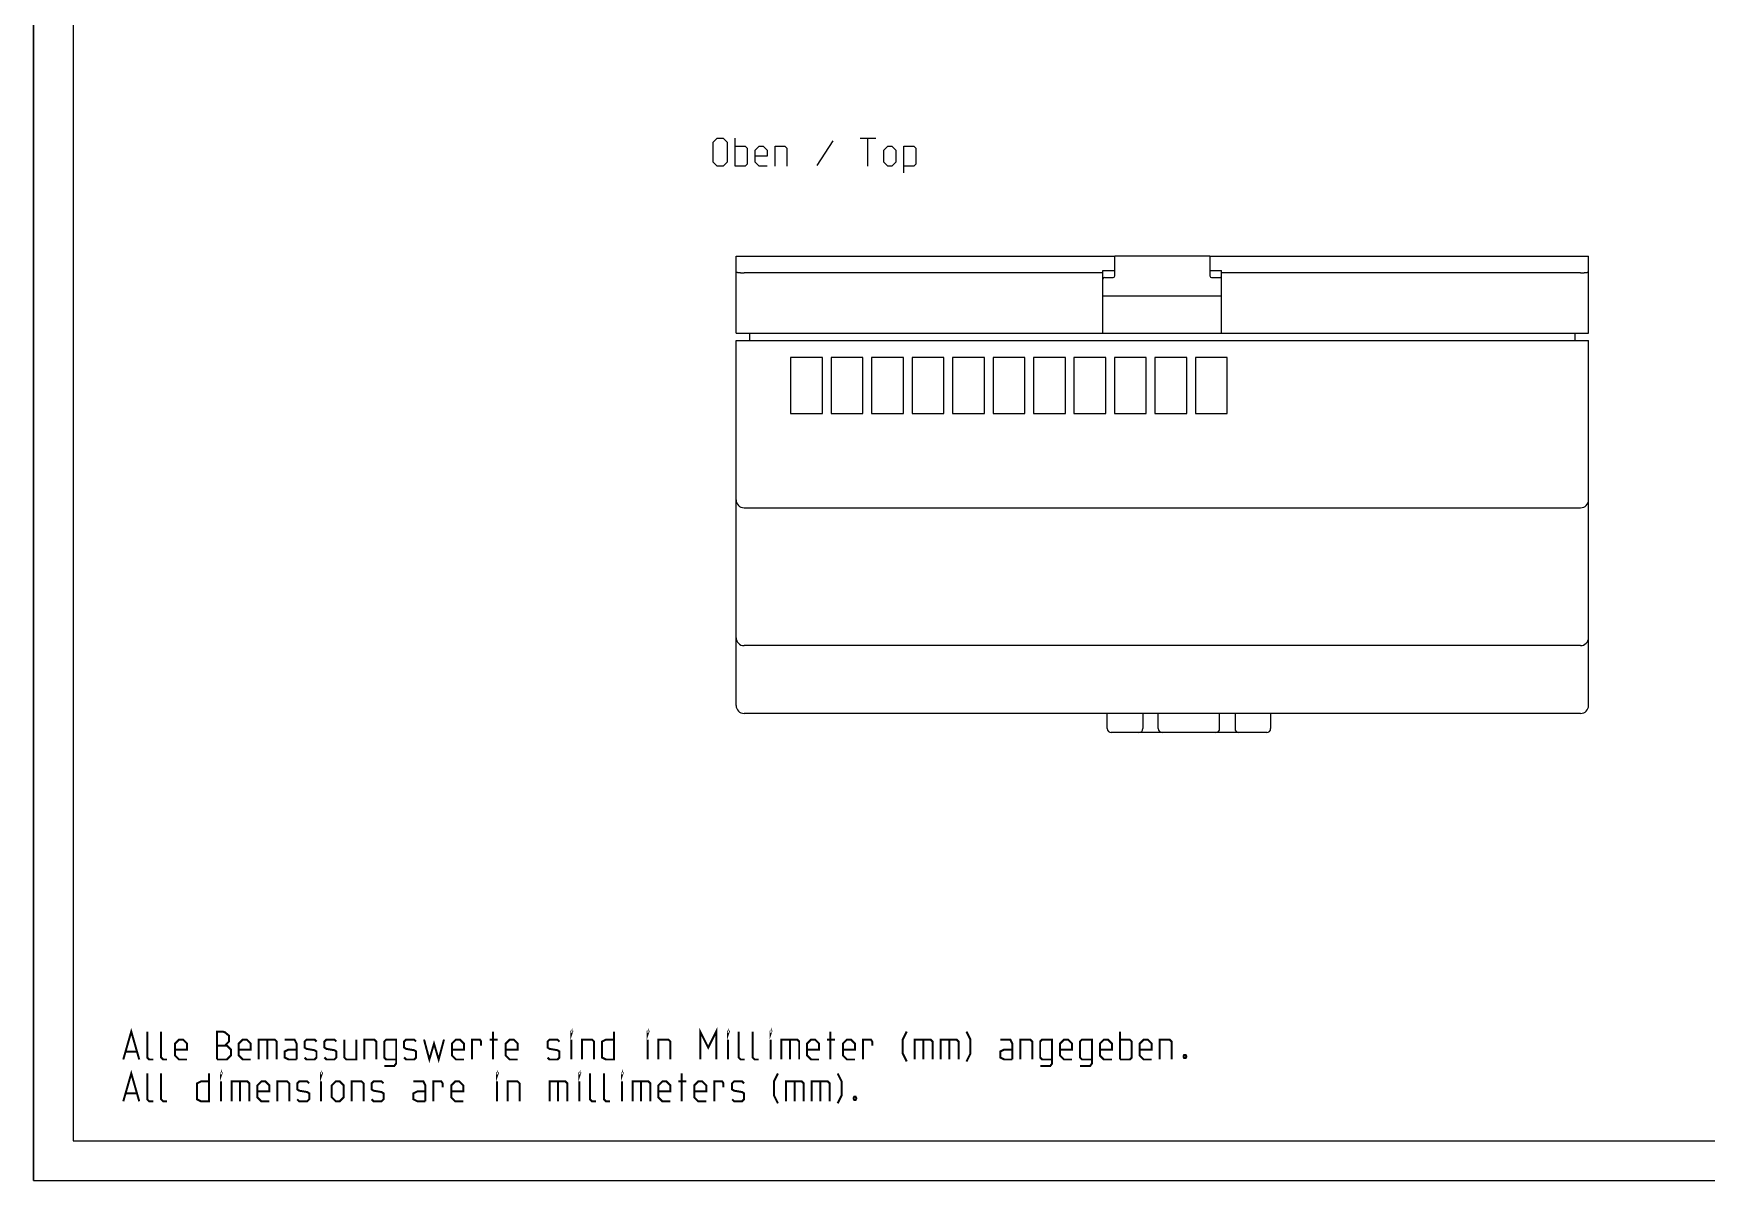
# Model space of a CAD drawing. Extents: x 0 to 420, y 0 to 297.
# Drawn here: x 0 to 210, y 0 to 144 of the extents above; entities that cross this region are included whole.
import ezdxf

# ---------------------------------------------------------------- set-up
doc = ezdxf.new("R2010")
doc.units = 0
doc.header["$LTSCALE"] = 23.1
doc.layers.get('0').update_dxf_attribs({"linetype": 'CONTINUOUS'})
for name, color, linetype in [('13000_TOP', 7, 'CONTINUOUS'), ('13300_TOP_GERMAN_ENGLISH', 7, 'CONTINUOUS'), ('90000_FRAME', 7, 'CONTINUOUS'), ('91000_TIP', 7, 'CONTINUOUS')]:
    doc.layers.add(name, color=color, linetype=linetype)

msp = doc.modelspace()

# ---------------------------------------------------------------- linework, layer by layer
at = {"color": 7, "linetype": 'CONTINUOUS'}
for q in [(0, 297), (420, 0)]:
    msp.add_line((0, 0), q, dxfattribs=at)
at = {"layer": '13000_TOP', "color": 7, "linetype": 'CONTINUOUS'}
for p, q in [((88.189, 106.328), (88.189, 116.028)), ((88.189, 116.028), (135.689, 116.028)), ((135.714, 113.528), (135.714, 116.028)), ((147.664, 116.028), (135.714, 116.028)), ((147.664, 116.028), (147.664, 113.528)), ((147.689, 116.028), (195.189, 116.028)), ((195.189, 106.328), (195.189, 116.028)), ((134.239, 113.92), (89.189, 113.92)), ((134.239, 106.328), (134.239, 114.201)), ((134.239, 114.201), (135.689, 114.201)), ((147.689, 114.201), (149.139, 114.201)), ((149.139, 106.328), (149.139, 114.201)), ((194.189, 113.92), (149.139, 113.92)), ((134.439, 113.328), (135.514, 113.328)), ((147.864, 113.328), (148.939, 113.328)), ((134.239, 111.028), (149.138, 111.028)), ((88.189, 106.328), (195.189, 106.328)), ((88.189, 59.628), (88.189, 105.428)), ((88.189, 105.428), (195.189, 105.428)), ((89.889, 106.328), (89.889, 105.428)), ((193.489, 106.328), (193.489, 105.428)), ((195.189, 59.628), (195.189, 105.428)), ((95.039, 103.278), (95.039, 96.278)), ((99.039, 103.278), (95.039, 103.278)), ((99.039, 96.278), (99.039, 103.278)), ((100.119, 103.278), (100.119, 96.278)), ((104.119, 103.278), (100.119, 103.278)), ((104.119, 96.278), (104.119, 103.278)), ((105.199, 103.278), (105.199, 96.278)), ((109.199, 103.278), (105.199, 103.278)), ((109.199, 96.278), (109.199, 103.278)), ((110.279, 103.278), (110.279, 96.278)), ((114.279, 103.278), (110.279, 103.278)), ((114.279, 96.278), (114.279, 103.278)), ((115.359, 103.278), (115.359, 96.278)), ((119.359, 103.278), (115.359, 103.278)), ((119.359, 96.278), (119.359, 103.278)), ((120.439, 103.278), (120.439, 96.278)), ((124.439, 103.278), (120.439, 103.278)), ((124.439, 96.278), (124.439, 103.278)), ((125.519, 103.278), (125.519, 96.278)), ((129.519, 103.278), (125.519, 103.278)), ((129.519, 96.278), (129.519, 103.278)), ((130.599, 103.278), (130.599, 96.278)), ((134.599, 103.278), (130.599, 103.278)), ((134.599, 96.278), (134.599, 103.278)), ((135.679, 103.278), (135.679, 96.278)), ((139.679, 103.278), (135.679, 103.278)), ((139.679, 96.278), (139.679, 103.278)), ((140.759, 103.278), (140.759, 96.278)), ((144.759, 103.278), (140.759, 103.278)), ((144.759, 96.278), (144.759, 103.278)), ((145.839, 103.278), (145.839, 96.278)), ((149.839, 103.278), (145.839, 103.278)), ((149.839, 96.278), (149.839, 103.278)), ((95.039, 96.278), (99.039, 96.278)), ((100.119, 96.278), (104.119, 96.278)), ((105.199, 96.278), (109.199, 96.278)), ((110.279, 96.278), (114.279, 96.278)), ((115.359, 96.278), (119.359, 96.278)), ((120.439, 96.278), (124.439, 96.278)), ((125.519, 96.278), (129.519, 96.278)), ((130.599, 96.278), (134.599, 96.278)), ((135.679, 96.278), (139.679, 96.278)), ((140.759, 96.278), (144.759, 96.278)), ((145.839, 96.278), (149.839, 96.278)), ((89.189, 84.428), (194.189, 84.428)), ((194.189, 67.128), (89.189, 67.128)), ((194.189, 58.628), (89.189, 58.628)), ((134.789, 56.728), (134.789, 58.628)), ((134.789, 56.728), (134.789, 56.704)), ((139.263, 58.628), (139.263, 56.728)), ((141.189, 56.728), (141.189, 58.628)), ((148.889, 56.728), (148.889, 58.628)), ((150.814, 58.628), (150.814, 56.728)), ((155.289, 58.628), (155.289, 56.728)), ((154.789, 56.228), (135.289, 56.228)), ((135.397, 56.228), (135.412, 56.228))]:
    msp.add_line(p, q, dxfattribs=at)
for points in [[(88.189, 114.061), (88.189, 114.057), (88.19, 114.053), (88.192, 114.05), (88.194, 114.047), (88.196, 114.043), (88.199, 114.04), (88.203, 114.036), (88.208, 114.032), (88.213, 114.029), (88.219, 114.026), (88.224, 114.023), (88.229, 114.021), (88.242, 114.015), (88.254, 114.011), (88.267, 114.006), (88.28, 114.002), (88.297, 113.997), (88.314, 113.992), (88.331, 113.988), (88.349, 113.984), (88.377, 113.978), (88.406, 113.973), (88.435, 113.968), (88.468, 113.963), (88.502, 113.958), (88.536, 113.954), (88.574, 113.95), (88.612, 113.946), (88.65, 113.942), (88.692, 113.939), (88.733, 113.935), (88.775, 113.933), (88.82, 113.93), (88.864, 113.928), (88.908, 113.926), (88.978, 113.923), (89.047, 113.921), (89.118, 113.92), (89.189, 113.92)], [(194.189, 113.92), (194.259, 113.92), (194.33, 113.921), (194.399, 113.923), (194.469, 113.926), (194.513, 113.928), (194.557, 113.93), (194.602, 113.933), (194.644, 113.935), (194.685, 113.939), (194.727, 113.942), (194.765, 113.946), (194.803, 113.95), (194.841, 113.954), (194.875, 113.958), (194.909, 113.963), (194.942, 113.968), (194.971, 113.973), (195, 113.978), (195.028, 113.984), (195.046, 113.988), (195.063, 113.992), (195.08, 113.997), (195.097, 114.002), (195.11, 114.006), (195.123, 114.011), (195.135, 114.015), (195.148, 114.021), (195.153, 114.023), (195.158, 114.026), (195.164, 114.029), (195.169, 114.032), (195.174, 114.036), (195.178, 114.04), (195.181, 114.043), (195.183, 114.047), (195.185, 114.05), (195.187, 114.053), (195.188, 114.057), (195.189, 114.061)]]:
    msp.add_lwpolyline(points, dxfattribs=at)
for centre, radius, start, end in [((135.514, 113.528), 0.2, 270, 360), ((147.864, 113.528), 0.2, 180, 270), ((134.439, 113.128), 0.2, 90, 180), ((148.939, 113.128), 0.2, 0, 90), ((89.189, 85.428), 1, 180, 270.00153), ((194.189, 85.428), 1, 270, 360), ((89.189, 68.128), 1, 180, 270.00153), ((194.189, 68.128), 1, 269.99847, 360), ((89.189, 59.628), 1, 180, 270), ((194.189, 59.628), 1, 270, 360), ((135.289, 56.728), 0.5, 180, 270), ((138.763, 56.728), 0.5, 270, 360), ((141.689, 56.728), 0.5, 180, 270), ((148.389, 56.728), 0.5, 270, 360), ((151.314, 56.728), 0.5, 180, 270), ((154.789, 56.728), 0.5, 270, 360)]:
    msp.add_arc(centre, radius, start, end, dxfattribs=at)
at = {"layer": '13300_TOP_GERMAN_ENGLISH', "color": 7, "linetype": 'CONTINUOUS'}
for p, q in [((88.078, 127.306), (88.078, 130.806)), ((100.328, 130.473), (98.328, 127.39)), ((103.745, 130.806), (105.745, 130.806)), ((104.745, 127.306), (104.745, 130.806))]:
    msp.add_line(p, q, dxfattribs=at)
for points in [[(85.328, 127.806), (85.328, 130.306), (85.828, 130.806), (86.578, 130.806), (87.078, 130.306), (87.078, 127.806), (86.578, 127.306), (85.828, 127.306), (85.328, 127.806)], [(88.078, 129.806), (89.328, 129.806), (89.578, 129.556), (89.578, 127.556), (89.328, 127.306), (88.078, 127.306)], [(92.078, 127.306), (91.078, 127.306), (90.578, 127.806), (90.578, 129.306), (91.078, 129.806), (91.578, 129.806), (92.078, 129.306), (92.078, 128.556), (90.578, 128.556)], [(93.078, 127.306), (93.078, 129.806), (94.328, 129.806), (94.578, 129.556), (94.578, 127.306)], [(106.745, 127.806), (106.745, 129.306), (107.245, 129.806), (107.745, 129.806), (108.245, 129.306), (108.245, 127.806), (107.745, 127.306), (107.245, 127.306), (106.745, 127.806)], [(109.245, 126.473), (109.245, 129.806), (110.495, 129.806), (110.745, 129.556), (110.745, 127.556), (110.495, 127.306), (109.245, 127.306)]]:
    msp.add_lwpolyline(points, dxfattribs=at)
at = {"layer": '90000_FRAME', "color": 7, "linetype": 'CONTINUOUS'}
for p, q in [((0, 297), (0, 0)), ((5, 292), (5, 5)), ((5, 5), (415, 5)), ((0, 0), (420, 0))]:
    msp.add_line(p, q, dxfattribs=at)
at = {"layer": '91000_TIP', "color": 7, "linetype": 'CONTINUOUS', "const_width": 0.25}
for points in [[(11.276, 15.19), (12.276, 18.69), (13.276, 15.19)], [(83.692, 15.19), (83.692, 18.69), (84.692, 16.69), (85.692, 18.69), (85.692, 15.19)], [(15.026, 15.19), (14.526, 15.19), (14.276, 15.44), (14.276, 18.69)], [(16.776, 15.19), (16.276, 15.19), (16.026, 15.44), (16.026, 18.69)], [(19.276, 15.19), (18.276, 15.19), (17.776, 15.69), (17.776, 17.19), (18.276, 17.69), (18.776, 17.69), (19.276, 17.19), (19.276, 16.44), (17.776, 16.44)], [(23.026, 15.19), (23.026, 18.69), (23.776, 18.69), (24.026, 18.607), (24.526, 18.19), (24.526, 17.44), (24.026, 16.94)], [(23.026, 16.94), (24.276, 16.94), (24.776, 16.44), (24.776, 15.69), (24.276, 15.19), (23.026, 15.19)], [(27.276, 15.19), (26.276, 15.19), (25.776, 15.69), (25.776, 17.19), (26.276, 17.69), (26.776, 17.69), (27.276, 17.19), (27.276, 16.44), (25.776, 16.44)], [(28.276, 15.19), (28.276, 17.69), (30.276, 17.69), (30.526, 17.44), (30.526, 15.19)], [(29.359, 17.69), (29.359, 15.19)], [(33.026, 15.19), (33.026, 17.19), (32.776, 17.69), (31.526, 17.69)], [(34.026, 15.44), (34.276, 15.19), (35.276, 15.19), (35.526, 15.44), (35.526, 16.19), (35.276, 16.357), (34.276, 16.523), (34.026, 16.69), (34.026, 17.44), (34.276, 17.69), (35.276, 17.69), (35.526, 17.44)], [(36.526, 15.44), (36.776, 15.19), (37.776, 15.19), (38.026, 15.44), (38.026, 16.19), (37.776, 16.357), (36.776, 16.523), (36.526, 16.69), (36.526, 17.44), (36.776, 17.69), (37.776, 17.69), (38.026, 17.44)], [(39.026, 17.69), (39.026, 15.44), (39.276, 15.19), (40.526, 15.19), (40.526, 17.69)], [(41.526, 15.19), (41.526, 17.69), (42.776, 17.69), (43.026, 17.44), (43.026, 15.19)], [(44.026, 14.357), (45.276, 14.357), (45.526, 14.69), (45.526, 17.69), (44.276, 17.69), (44.026, 17.44), (44.026, 15.44), (44.276, 15.19), (45.526, 15.19)], [(46.526, 15.44), (46.776, 15.19), (47.776, 15.19), (48.026, 15.44), (48.026, 16.19), (47.776, 16.357), (46.776, 16.523), (46.526, 16.69), (46.526, 17.44), (46.776, 17.69), (47.776, 17.69), (48.026, 17.44)], [(49.026, 17.69), (49.692, 15.19), (50.276, 17.19), (50.859, 15.19), (51.526, 17.69)], [(54.026, 15.19), (53.026, 15.19), (52.526, 15.69), (52.526, 17.19), (53.026, 17.69), (53.526, 17.69), (54.026, 17.19), (54.026, 16.44), (52.526, 16.44)], [(55.026, 15.19), (55.026, 17.69), (56.026, 17.69), (56.192, 17.44), (56.192, 16.94)], [(57.276, 17.69), (58.276, 17.69)], [(57.692, 15.19), (57.692, 18.69)], [(60.776, 15.19), (59.776, 15.19), (59.276, 15.69), (59.276, 17.19), (59.776, 17.69), (60.276, 17.69), (60.776, 17.19), (60.776, 16.44), (59.276, 16.44)], [(64.526, 15.44), (64.776, 15.19), (65.776, 15.19), (66.026, 15.44), (66.026, 16.19), (65.776, 16.357), (64.776, 16.523), (64.526, 16.69), (64.526, 17.44), (64.776, 17.69), (65.776, 17.69), (66.026, 17.44)], [(67.526, 18.44), (67.526, 18.69), (67.609, 18.69), (67.526, 18.44)], [(67.526, 15.19), (67.526, 17.69)], [(68.859, 15.19), (68.859, 17.69), (70.109, 17.69), (70.359, 17.44), (70.359, 15.19)], [(72.859, 18.69), (72.859, 15.19), (71.859, 15.19), (71.359, 15.44), (71.359, 17.44), (71.859, 17.69), (72.859, 17.69)], [(77.109, 18.44), (77.109, 18.69), (77.192, 18.69), (77.109, 18.44)], [(77.109, 15.19), (77.109, 17.69)], [(78.442, 15.19), (78.442, 17.69), (79.692, 17.69), (79.942, 17.44), (79.942, 15.19)], [(87.192, 18.44), (87.192, 18.69), (87.276, 18.69), (87.192, 18.44)], [(87.192, 15.19), (87.192, 17.69)], [(89.276, 15.19), (88.776, 15.19), (88.526, 15.44), (88.526, 18.69)], [(91.026, 15.19), (90.526, 15.19), (90.276, 15.44), (90.276, 18.69)], [(92.526, 18.44), (92.526, 18.69), (92.609, 18.69), (92.526, 18.44)], [(92.526, 15.19), (92.526, 17.69)], [(93.859, 15.19), (93.859, 17.69), (95.859, 17.69), (96.109, 17.44), (96.109, 15.19)], [(94.942, 17.69), (94.942, 15.19)], [(98.609, 15.19), (97.609, 15.19), (97.109, 15.69), (97.109, 17.19), (97.609, 17.69), (98.109, 17.69), (98.609, 17.19), (98.609, 16.44), (97.109, 16.44)], [(99.609, 17.69), (100.609, 17.69)], [(100.026, 15.19), (100.026, 18.69)], [(103.109, 15.19), (102.109, 15.19), (101.609, 15.69), (101.609, 17.19), (102.109, 17.69), (102.609, 17.69), (103.109, 17.19), (103.109, 16.44), (101.609, 16.44)], [(104.109, 15.19), (104.109, 17.69), (105.109, 17.69), (105.276, 17.44), (105.276, 16.94)], [(109.609, 14.94), (109.109, 15.94), (109.109, 17.69), (109.609, 18.69)], [(110.609, 15.19), (110.609, 17.69), (112.609, 17.69), (112.859, 17.44), (112.859, 15.19)], [(111.692, 17.69), (111.692, 15.19)], [(113.859, 15.19), (113.859, 17.69), (115.859, 17.69), (116.109, 17.44), (116.109, 15.19)], [(114.942, 17.69), (114.942, 15.19)], [(117.109, 14.94), (117.609, 15.94), (117.609, 17.69), (117.109, 18.69)], [(122.859, 15.19), (122.859, 17.19), (122.609, 17.69), (121.359, 17.69)], [(123.859, 15.19), (123.859, 17.69), (125.109, 17.69), (125.359, 17.44), (125.359, 15.19)], [(126.359, 14.357), (127.609, 14.357), (127.859, 14.69), (127.859, 17.69), (126.609, 17.69), (126.359, 17.44), (126.359, 15.44), (126.609, 15.19), (127.859, 15.19)], [(130.359, 15.19), (129.359, 15.19), (128.859, 15.69), (128.859, 17.19), (129.359, 17.69), (129.859, 17.69), (130.359, 17.19), (130.359, 16.44), (128.859, 16.44)], [(131.359, 14.357), (132.609, 14.357), (132.859, 14.69), (132.859, 17.69), (131.609, 17.69), (131.359, 17.44), (131.359, 15.44), (131.609, 15.19), (132.859, 15.19)], [(135.359, 15.19), (134.359, 15.19), (133.859, 15.69), (133.859, 17.19), (134.359, 17.69), (134.859, 17.69), (135.359, 17.19), (135.359, 16.44), (133.859, 16.44)], [(136.359, 15.19), (136.359, 18.69)], [(136.359, 17.69), (137.609, 17.69), (137.859, 17.44), (137.859, 15.44), (137.609, 15.19), (136.359, 15.19)], [(140.359, 15.19), (139.359, 15.19), (138.859, 15.69), (138.859, 17.19), (139.359, 17.69), (139.859, 17.69), (140.359, 17.19), (140.359, 16.44), (138.859, 16.44)], [(141.359, 15.19), (141.359, 17.69), (142.609, 17.69), (142.859, 17.44), (142.859, 15.19)], [(11.609, 16.19), (12.942, 16.19)], [(33.026, 15.19), (32.026, 15.19), (31.526, 15.44), (31.526, 16.19), (32.026, 16.44), (33.026, 16.44)], [(122.859, 15.19), (121.859, 15.19), (121.359, 15.44), (121.359, 16.19), (121.859, 16.44), (122.859, 16.44)], [(144.609, 15.773), (144.692, 15.607), (144.692, 15.523), (144.609, 15.357), (144.442, 15.357), (144.359, 15.523), (144.359, 15.607), (144.442, 15.773), (144.609, 15.773)], [(11.276, 9.94), (12.276, 13.44), (13.276, 9.94)], [(15.026, 9.94), (14.526, 9.94), (14.276, 10.19), (14.276, 13.44)], [(16.776, 9.94), (16.276, 9.94), (16.026, 10.19), (16.026, 13.44)], [(22.026, 13.44), (22.026, 9.94), (21.026, 9.94), (20.526, 10.19), (20.526, 12.19), (21.026, 12.44), (22.026, 12.44)], [(23.526, 13.19), (23.526, 13.44), (23.609, 13.44), (23.526, 13.19)], [(36.109, 13.19), (36.109, 13.44), (36.192, 13.44), (36.109, 13.19)], [(58.192, 13.19), (58.192, 13.44), (58.276, 13.44), (58.192, 13.19)], [(68.526, 13.19), (68.526, 13.44), (68.609, 13.44), (68.526, 13.19)], [(70.609, 9.94), (70.109, 9.94), (69.859, 10.19), (69.859, 13.44)], [(72.359, 9.94), (71.859, 9.94), (71.609, 10.19), (71.609, 13.44)], [(73.859, 13.19), (73.859, 13.44), (73.942, 13.44), (73.859, 13.19)], [(81.359, 9.94), (81.359, 13.44)], [(93.442, 9.69), (92.942, 10.69), (92.942, 12.44), (93.442, 13.44)], [(100.942, 9.69), (101.442, 10.69), (101.442, 12.44), (100.942, 13.44)], [(11.609, 10.94), (12.942, 10.94)], [(23.526, 9.94), (23.526, 12.44)], [(24.859, 9.94), (24.859, 12.44), (26.859, 12.44), (27.109, 12.19), (27.109, 9.94)], [(25.942, 12.44), (25.942, 9.94)], [(29.609, 9.94), (28.609, 9.94), (28.109, 10.44), (28.109, 11.94), (28.609, 12.44), (29.109, 12.44), (29.609, 11.94), (29.609, 11.19), (28.109, 11.19)], [(30.609, 9.94), (30.609, 12.44), (31.859, 12.44), (32.109, 12.19), (32.109, 9.94)], [(33.109, 10.19), (33.359, 9.94), (34.359, 9.94), (34.609, 10.19), (34.609, 10.94), (34.359, 11.107), (33.359, 11.273), (33.109, 11.44), (33.109, 12.19), (33.359, 12.44), (34.359, 12.44), (34.609, 12.19)], [(36.109, 9.94), (36.109, 12.44)], [(37.442, 10.44), (37.442, 11.94), (37.942, 12.44), (38.442, 12.44), (38.942, 11.94), (38.942, 10.44), (38.442, 9.94), (37.942, 9.94), (37.442, 10.44)], [(39.942, 9.94), (39.942, 12.44), (41.192, 12.44), (41.442, 12.19), (41.442, 9.94)], [(42.442, 10.19), (42.692, 9.94), (43.692, 9.94), (43.942, 10.19), (43.942, 10.94), (43.692, 11.107), (42.692, 11.273), (42.442, 11.44), (42.442, 12.19), (42.692, 12.44), (43.692, 12.44), (43.942, 12.19)], [(49.192, 9.94), (49.192, 11.94), (48.942, 12.44), (47.692, 12.44)], [(49.192, 9.94), (48.192, 9.94), (47.692, 10.19), (47.692, 10.94), (48.192, 11.19), (49.192, 11.19)], [(50.192, 9.94), (50.192, 12.44), (51.192, 12.44), (51.359, 12.19), (51.359, 11.69)], [(53.942, 9.94), (52.942, 9.94), (52.442, 10.44), (52.442, 11.94), (52.942, 12.44), (53.442, 12.44), (53.942, 11.94), (53.942, 11.19), (52.442, 11.19)], [(58.192, 9.94), (58.192, 12.44)], [(59.526, 9.94), (59.526, 12.44), (60.776, 12.44), (61.026, 12.19), (61.026, 9.94)], [(64.776, 9.94), (64.776, 12.44), (66.776, 12.44), (67.026, 12.19), (67.026, 9.94)], [(65.859, 12.44), (65.859, 9.94)], [(68.526, 9.94), (68.526, 12.44)], [(73.859, 9.94), (73.859, 12.44)], [(75.192, 9.94), (75.192, 12.44), (77.192, 12.44), (77.442, 12.19), (77.442, 9.94)], [(76.276, 12.44), (76.276, 9.94)], [(79.942, 9.94), (78.942, 9.94), (78.442, 10.44), (78.442, 11.94), (78.942, 12.44), (79.442, 12.44), (79.942, 11.94), (79.942, 11.19), (78.442, 11.19)], [(80.942, 12.44), (81.942, 12.44)], [(84.442, 9.94), (83.442, 9.94), (82.942, 10.44), (82.942, 11.94), (83.442, 12.44), (83.942, 12.44), (84.442, 11.94), (84.442, 11.19), (82.942, 11.19)], [(85.442, 9.94), (85.442, 12.44), (86.442, 12.44), (86.609, 12.19), (86.609, 11.69)], [(87.692, 10.19), (87.942, 9.94), (88.942, 9.94), (89.192, 10.19), (89.192, 10.94), (88.942, 11.107), (87.942, 11.273), (87.692, 11.44), (87.692, 12.19), (87.942, 12.44), (88.942, 12.44), (89.192, 12.19)], [(94.442, 9.94), (94.442, 12.44), (96.442, 12.44), (96.692, 12.19), (96.692, 9.94)], [(95.526, 12.44), (95.526, 9.94)], [(97.692, 9.94), (97.692, 12.44), (99.692, 12.44), (99.942, 12.19), (99.942, 9.94)], [(98.776, 12.44), (98.776, 9.94)], [(103.192, 10.523), (103.276, 10.357), (103.276, 10.273), (103.192, 10.107), (103.026, 10.107), (102.942, 10.273), (102.942, 10.357), (103.026, 10.523), (103.192, 10.523)]]:
    msp.add_lwpolyline(points, dxfattribs=at)

doc.saveas('drawing.dxf')
